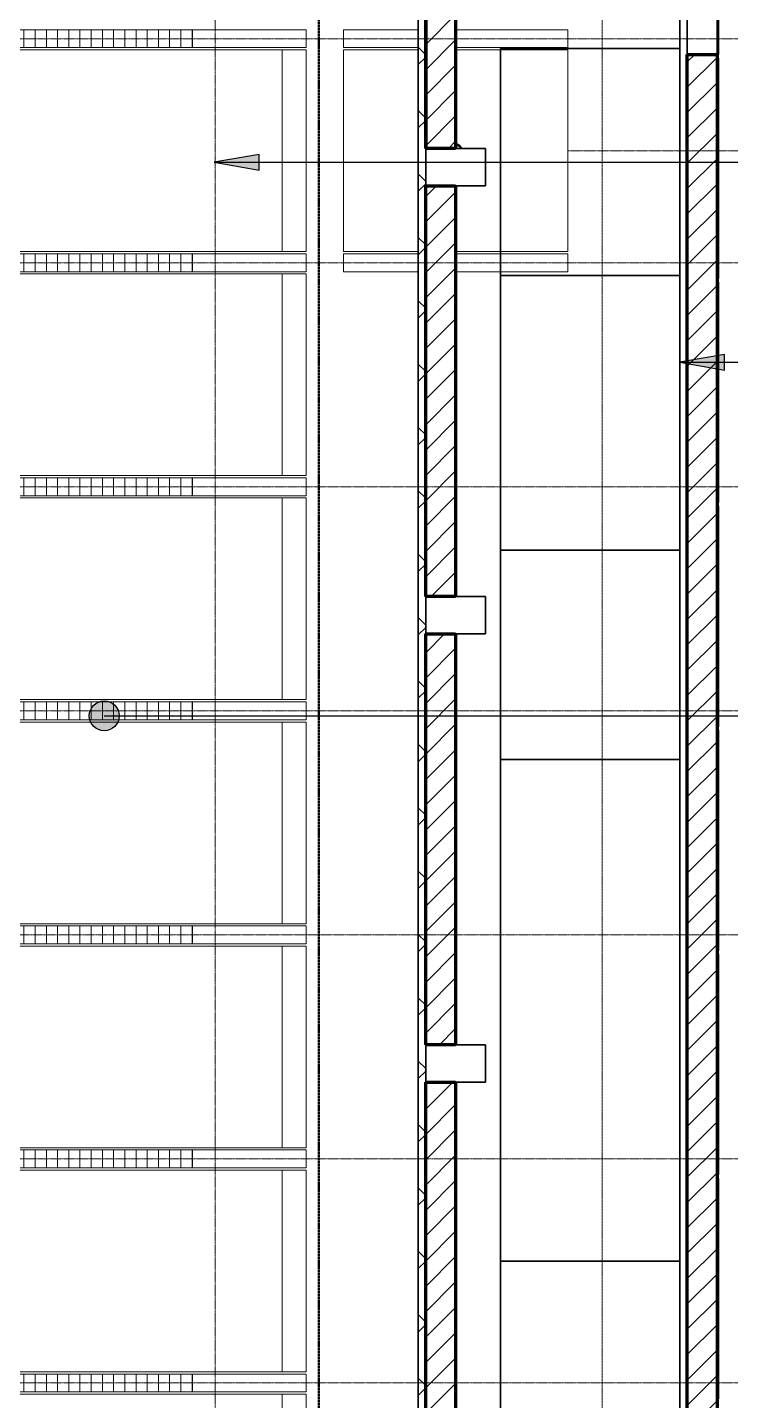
# Model space of a CAD drawing. Header units: millimetres. Extents: x -672391 to -598136, y -134 to 46410.
# Drawn here: x -628463 to -623757, y 20697 to 29889 of the extents above; entities that cross this region are included whole.
import ezdxf

# ---------------------------------------------------------------- set-up
doc = ezdxf.new("R2010")
doc.units = ezdxf.units.MM
doc.linetypes.add('DPA_Grid _ Level 100', pattern=[10, 5.5, -1.6, 1.3, -1.6])
doc.linetypes.add('DPA_Hidden 50', pattern=[3, 2, -1])
for name, color, linetype, lineweight in [('A-ANNO-NOTE', 3, 'Continuous', 25), ('A-COLS-E', 1, 'Continuous', 35), ('A-DETL', 1, 'Continuous', 70), ('A-DETL-GENF', 2, 'Continuous', 25), ('A-FLOR-E', 2, 'Continuous', 35), ('A-GLAZ-CURT', 2, 'Continuous', 9), ('A-ROOM-IDEN', 3, 'Continuous', 25), ('A-WALL', 5, 'Continuous', 35), ('A-WALL-FNSH', 2, 'Continuous', 35), ('A-WALL-PATT', 1, 'Continuous', 35), ('E-LITE-EQPM', 2, 'Continuous', 35), ('G-ANNO-SECL', 3, 'Continuous', 9), ('S-GRID', 251, 'Continuous', 9), ('S-STRS-IDEN', 3, 'Continuous', 25), ('S-STRS-MBND', 2, 'Continuous', 35), ('WALL-E', 2, 'Continuous', 35)]:
    doc.layers.add(name, color=color, linetype=linetype, lineweight=lineweight)
pattern_1 = [(45, (0, 0), (-84.852814, 84.852814), [])]

# ---------------------------------------------------------------- blocks, each defined once
blk = doc.blocks.new('DPA_Rectangular - 250 x 400 mm-11952625-4212-01 ENLARGED ENTRANCE 2 GROUND LEVEL - REFLECTED CEILING PLAN')
at = {"layer": 'A-COLS-E'}
for p, q in [((-200, -125), (-200, 125)), ((-200, 125), (200, 125)), ((200, 125), (200, -125)), ((200, -125), (-200, -125))]:
    blk.add_line(p, q, dxfattribs=at)
blk = doc.blocks.new('System Panel - DPA-AR_Metal Ceiling Rectangular Panel-12707630-4212-01 ENLARGED ENTRANCE 2 GROUND LEVEL - REFLECTED CEILING PLAN')
at = {"layer": 'A-GLAZ-CURT'}
for p, q in [((-626757.4, 19389.1), (-626757.4, 20739.1)), ((-626757.4, 20739.1), (-626597.4, 20739.1)), ((-626597.4, 20739.1), (-626757.4, 20739.1)), ((-626757.4, 20739.1), (-626757.4, 19389.1)), ((-626597.4, 20739.1), (-626597.4, 19389.1)), ((-626597.4, 19389.1), (-626597.4, 20739.1)), ((-626597.4, 19389.1), (-626757.4, 19389.1)), ((-626757.4, 19389.1), (-626597.4, 19389.1))]:
    blk.add_line(p, q, dxfattribs=at)
blk = doc.blocks.new('System Panel - DPA-AR_Metal Ceiling Rectangular Panel-V51-4212-01 ENLARGED ENTRANCE 2 GROUND LEVEL - REFLECTED CEILING PLAN')
at = {"layer": 'A-GLAZ-CURT'}
for p, q in [((-629157.4, 19389.1), (-629157.4, 20739.1)), ((-629157.4, 20739.1), (-626757.4, 20739.1)), ((-626757.4, 20739.1), (-629157.4, 20739.1)), ((-629157.4, 20739.1), (-629157.4, 19389.1)), ((-626757.4, 20739.1), (-626757.4, 19389.1)), ((-626757.4, 19389.1), (-626757.4, 20739.1)), ((-626757.4, 19389.1), (-629157.4, 19389.1)), ((-629157.4, 19389.1), (-626757.4, 19389.1))]:
    blk.add_line(p, q, dxfattribs=at)
blk = doc.blocks.new('DPA_CP_Metal Ceiling Luminaire - Linear Luminaire Entrance-V52-4212-01 ENLARGED ENTRANCE 2 GROUND LEVEL - REFLECTED CEILING PLAN')
at = {"layer": 'A-GLAZ-CURT'}
h = blk.add_hatch(dxfattribs=at)
h.set_pattern_fill('FP_6', color=256, style=0, pattern_type=2)
h.set_pattern_definition([(270, (-627736.53, 17847.804), (-75, -5e-15), [])])
h.paths.add_polyline_path([(-628557.4, 19254.1), (-627357.4, 19254.1), (-627357.4, 19374.1), (-628557.4, 19374.1)])
for p, q in [((-628557.4, 19374.1), (-627357.4, 19374.1)), ((-628557.4, 19254.1), (-628557.4, 19374.1)), ((-628557.4, 19374.1), (-628557.4, 19254.1)), ((-627357.4, 19374.1), (-628557.4, 19374.1)), ((-627357.4, 19374.1), (-627357.4, 19254.1)), ((-627357.4, 19254.1), (-627357.4, 19374.1)), ((-627357.4, 19254.1), (-628557.4, 19254.1)), ((-628557.4, 19254.1), (-627357.4, 19254.1))]:
    blk.add_line(p, q, dxfattribs=at)
blk = doc.blocks.new('DPA_CP_Metal Ceiling Panel - Vertical Panel Entrance-12707632-4212-01 ENLARGED ENTRANCE 2 GROUND LEVEL - REFLECTED CEILING PLAN')
at = {"layer": 'A-GLAZ-CURT'}
for p, q in [((-627357.4, 19374.1), (-627357.4, 19254.1)), ((-627357.4, 19374.1), (-626597.4, 19374.1)), ((-627357.4, 19374.1), (-626597.4, 19374.1)), ((-627357.4, 19254.1), (-627357.4, 19374.1)), ((-627357.4, 19374.1), (-627357.4, 19254.1)), ((-626597.4, 19374.1), (-627357.4, 19374.1)), ((-626597.4, 19374.1), (-626597.4, 19254.1)), ((-626597.4, 19374.1), (-626597.4, 19254.1)), ((-626597.4, 19254.1), (-626597.4, 19374.1)), ((-627357.4, 19254.1), (-626597.4, 19254.1)), ((-626597.4, 19254.1), (-627357.4, 19254.1)), ((-627357.4, 19254.1), (-626597.4, 19254.1))]:
    blk.add_line(p, q, dxfattribs=at)
blk = doc.blocks.new('System Panel - DPA-AR_Metal Ceiling Rectangular Panel-12710824-4212-01 ENLARGED ENTRANCE 2 GROUND LEVEL - REFLECTED CEILING PLAN')
at = {"layer": 'A-GLAZ-CURT'}
for p, q in [((-625847.4, 31239.1), (-626347.4, 31239.1)), ((-626347.4, 31239.1), (-626347.4, 29889.1)), ((-626347.4, 29889.1), (-626347.4, 31239.1)), ((-626347.4, 31239.1), (-625847.4, 31239.1)), ((-624847.4, 31239.1), (-625597.4, 31239.1)), ((-625597.4, 31239.1), (-624847.4, 31239.1)), ((-624847.4, 29889.1), (-624847.4, 31239.1)), ((-624847.4, 31239.1), (-624847.4, 29889.1)), ((-626347.4, 29889.1), (-625847.4, 29889.1)), ((-625847.4, 29889.1), (-626347.4, 29889.1)), ((-625597.4, 29889.1), (-624847.4, 29889.1)), ((-624847.4, 29889.1), (-625597.4, 29889.1))]:
    blk.add_line(p, q, dxfattribs=at)
blk = doc.blocks.new('DPA_CP_Metal Ceiling Panel - Vertical Panel Entrance-12710972-4212-01 ENLARGED ENTRANCE 2 GROUND LEVEL - REFLECTED CEILING PLAN')
at = {"layer": 'A-GLAZ-CURT'}
for p, q in [((-626347.4, 29754.1), (-626347.4, 29874.1)), ((-626347.4, 29874.1), (-625847.4, 29874.1)), ((-625847.4, 29874.1), (-626347.4, 29874.1)), ((-626347.4, 29874.1), (-626347.4, 29754.1)), ((-626347.4, 29754.1), (-626347.4, 29874.1)), ((-626347.4, 29874.1), (-625847.4, 29874.1)), ((-625597.4, 29874.1), (-624847.4, 29874.1)), ((-624847.4, 29874.1), (-625597.4, 29874.1)), ((-625597.4, 29874.1), (-624847.4, 29874.1)), ((-624847.4, 29754.1), (-624847.4, 29874.1)), ((-624847.4, 29754.1), (-624847.4, 29874.1)), ((-624847.4, 29874.1), (-624847.4, 29754.1)), ((-626347.4, 29754.1), (-625847.4, 29754.1)), ((-626347.4, 29754.1), (-625847.4, 29754.1)), ((-625847.4, 29754.1), (-626347.4, 29754.1)), ((-625597.4, 29754.1), (-624847.4, 29754.1)), ((-625597.4, 29754.1), (-624847.4, 29754.1)), ((-624847.4, 29754.1), (-625597.4, 29754.1))]:
    blk.add_line(p, q, dxfattribs=at)
blk = doc.blocks.new('D1 - D1-V62-4212-01 ENLARGED ENTRANCE 2 GROUND LEVEL - REFLECTED CEILING PLAN')
at = {"layer": 'A-DETL-GENF'}
for radius, start in [(45, 289.75078), (40, 292.75078)]:
    blk.add_arc((0, 0), radius, start, 360, dxfattribs=at)
at = {"layer": 'E-LITE-EQPM'}
blk.add_line((15, 0), (77.5, 0), dxfattribs=at)
blk.add_arc((0, 0), 38, 294.92843, 360, dxfattribs=at)

msp = doc.modelspace()

# ---------------------------------------------------------------- hatches: boundary and pattern name
at = {"layer": 'A-ANNO-NOTE'}
msp.add_hatch(color=256, dxfattribs=at).paths.add_polyline_path([(-627213.1, 28986.3), (-626913.1, 28933.4), (-626913.1, 29039.2)])
at = {"layer": 'A-ROOM-IDEN'}
h = msp.add_hatch(color=256, dxfattribs=at)
edge = h.paths.add_edge_path()
edge.add_arc((-627948.9, 25280.3), 100, 0, 360)
at = {"layer": 'A-WALL-PATT', "lineweight": 9}
h = msp.add_hatch(dxfattribs=at)
h.set_pattern_fill('FP_1', color=256, style=0, pattern_type=2)
h.set_pattern_definition([(45, (0, 0), (-212.13203, 212.13203), []), (135, (0, 0), (-212.13203, -212.13203), [])])
h.paths.add_polyline_path([(-625797.4, 17889), (-625797.4, 32079), (-625847.4, 32079), (-625847.4, 17889)])
h.paths.add_polyline_path([(-625847.4, 33879), (-625797.4, 33879), (-625797.4, 34479), (-625847.4, 34479)])
h.paths.add_polyline_path([(-625797.4, 36279), (-625797.4, 36369), (-625847.4, 36369), (-625847.4, 36279)])
h = msp.add_hatch(dxfattribs=at)
h.set_pattern_fill('FP_2', color=256, style=0, pattern_type=2)
h.set_pattern_definition(pattern_1)
h.paths.add_polyline_path([(-625797.4, 29079), (-625597.4, 29079), (-625597.4, 32079), (-625797.4, 32079), (-625797.4, 29088.2)])
h = msp.add_hatch(dxfattribs=at)
h.set_pattern_fill('FP_2', color=256, style=0, pattern_type=2)
h.set_pattern_definition(pattern_1)
h.paths.add_polyline_path([(-624047.4, 17889), (-623847.4, 17889), (-623847.4, 29709), (-624047.4, 29709), (-624047.4, 18089)])
h = msp.add_hatch(dxfattribs=at)
h.set_pattern_fill('FP_3', color=256, style=0, pattern_type=2)
h.set_pattern_definition([(50, (0, 0), (728.7365, -63.7558), [76.2, -838.2]), (355, (0, 0), (-140.9716, 764.2276), [60.96, -670.56]), (100.451, (60.7, -5.3), (587.77, 700.46675), [64.76, -712.36]), (46.184, (0, 203.2), (1084.3162, -168.171), [114.3, -1257.3]), (96.636, (90.4, 189.2), (949.61, 989.7098), [97.14, -1068.54]), (351.184, (0, 203.2), (949.6206, 989.7012), [91.44, -1005.84]), (21, (101.6, 152.4), (606.45787, -409.06057), [76.2, -838.2]), (326, (101.6, 152.4), (247.2083, 736.7529), [60.96, -670.56]), (71.451, (152.14, 118.3), (853.66825, 327.6855), [64.76, -712.36]), (37.5, (0, 0), (12.35469, 338.22012), [33.528, -628.904, 33.528, -647.192, -673.1]), (37.5, (0, 0), (12.35469, 338.22012), [-1343.152, 33.528, -639.572]), (7.5, (0, 0), (267.27887, 400.72213), [33.528, -354.584, 33.528, -613.664, -256.54]), (7.5, (0, 0), (267.27887, 400.72213), [-1035.304, 33.528, -223.012]), (327.5, (-226.57, 0), (542.36333, -22.91534), [33.528, -220.472, 33.528, -758.952, -1051.56]), (327.5, (-226.57, 0), (542.36333, -22.91534), [-1046.48, 33.528, -1018.032]), (317.5, (-328.17, 0), (592.51696, 101.7071), [33.528, -296.672, 33.528, -492.76, -746.76]), (317.5, (-328.17, 0), (592.51696, 101.7071), [-856.488, 33.528, -713.232])])
h.paths.add_polyline_path([(-623847.4, 17879), (-623837.4, 17879), (-623837.4, 19184), (-623847.4, 19184)])
h.paths.add_polyline_path([(-623837.4, 19209), (-623837.4, 20684), (-623847.4, 20684), (-623847.4, 19209)])
h.paths.add_polyline_path([(-623847.4, 20709), (-623837.4, 20709), (-623837.4, 22184), (-623847.4, 22184)])
h.paths.add_polyline_path([(-623837.4, 22209), (-623837.4, 23684), (-623847.4, 23684), (-623847.4, 22209)])
h.paths.add_polyline_path([(-623847.4, 23709), (-623837.4, 23709), (-623837.4, 25184), (-623847.4, 25184), (-623847.4, 25025.3)])
h.paths.add_polyline_path([(-623837.4, 25209), (-623837.4, 26684), (-623847.4, 26684), (-623847.4, 25209)])
h.paths.add_polyline_path([(-623847.4, 26709), (-623837.4, 26709), (-623837.4, 28184), (-623847.4, 28184)])
h.paths.add_polyline_path([(-623847.4, 28209), (-623837.4, 28209), (-623837.4, 29684), (-623847.4, 29684)])
h = msp.add_hatch(dxfattribs=at)
h.set_pattern_fill('FP_2', color=256, style=0, pattern_type=2)
h.set_pattern_definition(pattern_1)
h.paths.add_polyline_path([(-625597.4, 26079), (-625597.4, 28829), (-625797.4, 28829), (-625797.4, 26079)])
h = msp.add_hatch(dxfattribs=at)
h.set_pattern_fill('FP_2', color=256, style=0, pattern_type=2)
h.set_pattern_definition(pattern_1)
h.paths.add_polyline_path([(-625597.4, 23079), (-625597.4, 25829), (-625797.4, 25829), (-625797.4, 23079)])
h = msp.add_hatch(dxfattribs=at)
h.set_pattern_fill('FP_2', color=256, style=0, pattern_type=2)
h.set_pattern_definition(pattern_1)
h.paths.add_polyline_path([(-625597.4, 20079), (-625597.4, 22829), (-625797.4, 22829), (-625797.4, 20079)])
at = {"layer": 'S-STRS-IDEN'}
msp.add_hatch(color=256, dxfattribs=at).paths.add_polyline_path([(-624097.4, 27647.2), (-623797.4, 27594.3), (-623797.4, 27700)])

# ---------------------------------------------------------------- linework, layer by layer
at = {"layer": 'A-ANNO-NOTE'}
for p, q in [((-626913.1, 29039.2), (-627213.1, 28986.3)), ((-627213.1, 28986.3), (-626913.1, 28933.4)), ((-627213.1, 28986.3), (-617479.1, 28986.3)), ((-626913.1, 28933.4), (-626913.1, 29039.2))]:
    msp.add_line(p, q, dxfattribs=at)
at = {"layer": 'A-DETL', "color": 8, "linetype": 'DPA_Hidden 50', "lineweight": 9}
for p, q in [((-627207.4, 36154.1), (-627207.4, 14554.1)), ((-636011.5, 29814.1), (-621611.5, 29814.1)), ((-624847.4, 29064), (-622741.5, 29064)), ((-636011.5, 28314.1), (-621611.5, 28314.1)), ((-636011.5, 26814.1), (-621611.5, 26814.1)), ((-636011.5, 25314.1), (-621611.5, 25314.1)), ((-632917.4, 23814.1), (-621611.5, 23814.1)), ((-632690.5, 22314.1), (-621611.5, 22314.1)), ((-632690.5, 20814.1), (-621611.5, 20814.1))]:
    msp.add_line(p, q, dxfattribs=at)
at = {"layer": 'A-FLOR-E'}
for p, q in [((-624097.4, 37039), (-624097.4, 28229)), ((-624097.4, 28229), (-624097.4, 37039)), ((-624097.4, 28229), (-625297.4, 28229)), ((-625297.4, 28229), (-625297.4, 19289)), ((-625297.4, 19289), (-625297.4, 28229)), ((-625297.4, 28229), (-624097.4, 28229))]:
    msp.add_line(p, q, dxfattribs=at)
at = {"layer": 'A-ROOM-IDEN'}
msp.add_line((-627948.9, 25280.3), (-617420.5, 25280.3), dxfattribs=at)
msp.add_circle((-627948.9, 25280.3), 100, dxfattribs=at)
at = {"layer": 'A-WALL', "color": 250, "lineweight": 70}
for p, q in [((-625797.4, 29079), (-625797.4, 32079)), ((-625797.4, 31549), (-625797.4, 29079)), ((-625597.4, 31349), (-625597.4, 29079)), ((-624047.4, 18089), (-624047.4, 29709)), ((-624047.4, 29709), (-623847.4, 29709)), ((-623847.4, 29709), (-623847.4, 17889)), ((-625597.4, 29079), (-625797.4, 29079)), ((-625797.4, 26079), (-625797.4, 28829)), ((-625797.4, 28829), (-625597.4, 28829)), ((-625597.4, 28829), (-625597.4, 26079)), ((-625597.4, 26079), (-625797.4, 26079)), ((-625797.4, 23079), (-625797.4, 25829)), ((-625797.4, 25829), (-625597.4, 25829)), ((-625597.4, 25829), (-625597.4, 23079)), ((-625597.4, 23079), (-625797.4, 23079)), ((-625797.4, 20079), (-625797.4, 22829)), ((-625797.4, 22829), (-625597.4, 22829)), ((-625597.4, 22829), (-625597.4, 20079))]:
    msp.add_line(p, q, dxfattribs=at)
at = {"layer": 'A-WALL-FNSH', "color": 7}
for p, q in [((-625847.4, 17889), (-625847.4, 32079)), ((-623847.4, 28209), (-623847.4, 29684)), ((-623847.4, 29684), (-623837.4, 29684)), ((-623837.4, 29684), (-623837.4, 28209)), ((-625797.4, 29079), (-625797.4, 17889)), ((-623837.4, 28209), (-623847.4, 28209)), ((-623847.4, 26709), (-623847.4, 28184)), ((-623847.4, 28184), (-623837.4, 28184)), ((-623837.4, 28184), (-623837.4, 26709)), ((-623837.4, 26709), (-623847.4, 26709)), ((-623847.4, 25209), (-623847.4, 26684)), ((-623847.4, 26684), (-623837.4, 26684)), ((-623837.4, 26684), (-623837.4, 25209)), ((-623837.4, 25209), (-623847.4, 25209)), ((-623847.4, 23709), (-623847.4, 25184)), ((-623847.4, 25184), (-623837.4, 25184)), ((-623837.4, 25184), (-623837.4, 23709)), ((-623837.4, 23709), (-623847.4, 23709)), ((-623847.4, 22209), (-623847.4, 23684)), ((-623847.4, 23684), (-623837.4, 23684)), ((-623837.4, 23684), (-623837.4, 22209)), ((-623837.4, 22209), (-623847.4, 22209)), ((-623847.4, 20709), (-623847.4, 22184)), ((-623847.4, 22184), (-623837.4, 22184)), ((-623837.4, 22184), (-623837.4, 20709)), ((-623837.4, 20709), (-623847.4, 20709))]:
    msp.add_line(p, q, dxfattribs=at)
at = {"layer": 'G-ANNO-SECL', "linetype": 'DPA_Grid _ Level 100', "lineweight": 50}
msp.add_line((-626512.4, 44598.9), (-626512.4, 12761.8), dxfattribs=at)
at = {"layer": 'S-GRID', "linetype": 'DPA_Grid _ Level 100'}
msp.add_line((-624617.4, 8816.5), (-624617.4, 42872.7), dxfattribs=at)
at = {"layer": 'S-STRS-IDEN'}
for p, q in [((-623797.4, 27700), (-624097.4, 27647.2)), ((-623797.4, 27594.3), (-623797.4, 27700)), ((-624097.4, 27647.2), (-623797.4, 27594.3)), ((-624097.4, 27647.2), (-617485.3, 27647.2))]:
    msp.add_line(p, q, dxfattribs=at)
at = {"layer": 'S-STRS-MBND'}
for p, q in [((-624097.4, 29749), (-625297.4, 29749)), ((-625297.4, 29749), (-625297.4, 26389)), ((-624097.4, 29749), (-624097.4, 26389)), ((-625297.4, 26389), (-625297.4, 24989)), ((-624097.4, 26389), (-625297.4, 26389)), ((-624097.4, 24989), (-624097.4, 26389)), ((-624097.4, 24989), (-625297.4, 24989)), ((-625297.4, 24989), (-625297.4, 21629)), ((-624097.4, 24989), (-624097.4, 21629)), ((-625297.4, 21629), (-625297.4, 20129)), ((-624097.4, 21629), (-625297.4, 21629)), ((-624097.4, 20129), (-624097.4, 21629))]:
    msp.add_line(p, q, dxfattribs=at)
at = {"layer": 'WALL-E'}
for p, q in [((-624047.4, 29709), (-624047.4, 37014)), ((-624047.4, 37014), (-624047.4, 29709)), ((-623847.4, 29709), (-623847.4, 37014)), ((-623847.4, 37014), (-623847.4, 29709)), ((-624097.4, 28229), (-624097.4, 36864)), ((-624097.4, 36864), (-624097.4, 28229)), ((-623847.4, 31184), (-623847.4, 29709)), ((-623837.4, 29709), (-623837.4, 31184)), ((-623847.4, 29709), (-624047.4, 29709)), ((-623847.4, 29709), (-623837.4, 29709)), ((-623847.4, 29684), (-623847.4, 28209)), ((-623837.4, 29684), (-623847.4, 29684)), ((-623837.4, 28209), (-623837.4, 29684)), ((-625297.4, 28229), (-625297.4, 19289)), ((-625297.4, 19289), (-625297.4, 28229)), ((-624297.4, 28229), (-625297.4, 28229)), ((-625297.4, 28229), (-624297.4, 28229)), ((-624097.4, 28229), (-624297.4, 28229)), ((-624297.4, 28229), (-624097.4, 28229)), ((-623847.4, 28209), (-623837.4, 28209)), ((-623847.4, 28184), (-623847.4, 26709)), ((-623837.4, 28184), (-623847.4, 28184)), ((-623837.4, 26709), (-623837.4, 28184)), ((-623847.4, 26709), (-623837.4, 26709)), ((-623847.4, 26684), (-623847.4, 25209)), ((-623837.4, 26684), (-623847.4, 26684)), ((-623837.4, 25209), (-623837.4, 26684)), ((-623847.4, 25209), (-623837.4, 25209)), ((-623847.4, 25184), (-623847.4, 23709)), ((-623837.4, 25184), (-623847.4, 25184)), ((-623837.4, 23709), (-623837.4, 25184)), ((-623847.4, 23709), (-623837.4, 23709)), ((-623847.4, 23684), (-623847.4, 22209)), ((-623837.4, 23684), (-623847.4, 23684)), ((-623837.4, 22209), (-623837.4, 23684)), ((-623847.4, 22209), (-623837.4, 22209)), ((-623847.4, 22184), (-623847.4, 20709)), ((-623837.4, 22184), (-623847.4, 22184)), ((-623837.4, 20709), (-623837.4, 22184)), ((-623847.4, 20709), (-623837.4, 20709))]:
    msp.add_line(p, q, dxfattribs=at)

# ---------------------------------------------------------------- block references
at = {"layer": 'A-COLS-E'}
for p in [(-625597.4, 28954), (-625597.4, 25954), (-625597.4, 22954)]:
    msp.add_blockref('DPA_Rectangular - 250 x 400 mm-11952625-4212-01 ENLARGED ENTRANCE 2 GROUND LEVEL - REFLECTED CEILING PLAN', p, dxfattribs=at)
at = {"layer": 'A-GLAZ-CURT'}
for name, p in [('DPA_CP_Metal Ceiling Luminaire - Linear Luminaire Entrance-V52-4212-01 ENLARGED ENTRANCE 2 GROUND LEVEL - REFLECTED CEILING PLAN', (0, 10500)), ('DPA_CP_Metal Ceiling Panel - Vertical Panel Entrance-12707632-4212-01 ENLARGED ENTRANCE 2 GROUND LEVEL - REFLECTED CEILING PLAN', (0, 10500)), ('DPA_CP_Metal Ceiling Panel - Vertical Panel Entrance-12710972-4212-01 ENLARGED ENTRANCE 2 GROUND LEVEL - REFLECTED CEILING PLAN', (0, 0)), ('System Panel - DPA-AR_Metal Ceiling Rectangular Panel-V51-4212-01 ENLARGED ENTRANCE 2 GROUND LEVEL - REFLECTED CEILING PLAN', (0, 9000)), ('System Panel - DPA-AR_Metal Ceiling Rectangular Panel-12707630-4212-01 ENLARGED ENTRANCE 2 GROUND LEVEL - REFLECTED CEILING PLAN', (0, 9000)), ('System Panel - DPA-AR_Metal Ceiling Rectangular Panel-12710824-4212-01 ENLARGED ENTRANCE 2 GROUND LEVEL - REFLECTED CEILING PLAN', (0, -1500)), ('DPA_CP_Metal Ceiling Luminaire - Linear Luminaire Entrance-V52-4212-01 ENLARGED ENTRANCE 2 GROUND LEVEL - REFLECTED CEILING PLAN', (0, 9000)), ('DPA_CP_Metal Ceiling Panel - Vertical Panel Entrance-12707632-4212-01 ENLARGED ENTRANCE 2 GROUND LEVEL - REFLECTED CEILING PLAN', (0, 9000)), ('DPA_CP_Metal Ceiling Panel - Vertical Panel Entrance-12710972-4212-01 ENLARGED ENTRANCE 2 GROUND LEVEL - REFLECTED CEILING PLAN', (0, -1500)), ('System Panel - DPA-AR_Metal Ceiling Rectangular Panel-V51-4212-01 ENLARGED ENTRANCE 2 GROUND LEVEL - REFLECTED CEILING PLAN', (0, 7500)), ('System Panel - DPA-AR_Metal Ceiling Rectangular Panel-12707630-4212-01 ENLARGED ENTRANCE 2 GROUND LEVEL - REFLECTED CEILING PLAN', (0, 7500)), ('DPA_CP_Metal Ceiling Luminaire - Linear Luminaire Entrance-V52-4212-01 ENLARGED ENTRANCE 2 GROUND LEVEL - REFLECTED CEILING PLAN', (0, 7500)), ('DPA_CP_Metal Ceiling Panel - Vertical Panel Entrance-12707632-4212-01 ENLARGED ENTRANCE 2 GROUND LEVEL - REFLECTED CEILING PLAN', (0, 7500)), ('System Panel - DPA-AR_Metal Ceiling Rectangular Panel-V51-4212-01 ENLARGED ENTRANCE 2 GROUND LEVEL - REFLECTED CEILING PLAN', (0, 6000)), ('System Panel - DPA-AR_Metal Ceiling Rectangular Panel-12707630-4212-01 ENLARGED ENTRANCE 2 GROUND LEVEL - REFLECTED CEILING PLAN', (0, 6000)), ('DPA_CP_Metal Ceiling Luminaire - Linear Luminaire Entrance-V52-4212-01 ENLARGED ENTRANCE 2 GROUND LEVEL - REFLECTED CEILING PLAN', (0, 6000)), ('DPA_CP_Metal Ceiling Panel - Vertical Panel Entrance-12707632-4212-01 ENLARGED ENTRANCE 2 GROUND LEVEL - REFLECTED CEILING PLAN', (0, 6000)), ('System Panel - DPA-AR_Metal Ceiling Rectangular Panel-V51-4212-01 ENLARGED ENTRANCE 2 GROUND LEVEL - REFLECTED CEILING PLAN', (0, 4500)), ('System Panel - DPA-AR_Metal Ceiling Rectangular Panel-12707630-4212-01 ENLARGED ENTRANCE 2 GROUND LEVEL - REFLECTED CEILING PLAN', (0, 4500)), ('DPA_CP_Metal Ceiling Luminaire - Linear Luminaire Entrance-V52-4212-01 ENLARGED ENTRANCE 2 GROUND LEVEL - REFLECTED CEILING PLAN', (0, 4500)), ('DPA_CP_Metal Ceiling Panel - Vertical Panel Entrance-12707632-4212-01 ENLARGED ENTRANCE 2 GROUND LEVEL - REFLECTED CEILING PLAN', (0, 4500)), ('System Panel - DPA-AR_Metal Ceiling Rectangular Panel-V51-4212-01 ENLARGED ENTRANCE 2 GROUND LEVEL - REFLECTED CEILING PLAN', (0, 3000)), ('System Panel - DPA-AR_Metal Ceiling Rectangular Panel-12707630-4212-01 ENLARGED ENTRANCE 2 GROUND LEVEL - REFLECTED CEILING PLAN', (0, 3000)), ('DPA_CP_Metal Ceiling Luminaire - Linear Luminaire Entrance-V52-4212-01 ENLARGED ENTRANCE 2 GROUND LEVEL - REFLECTED CEILING PLAN', (0, 3000)), ('DPA_CP_Metal Ceiling Panel - Vertical Panel Entrance-12707632-4212-01 ENLARGED ENTRANCE 2 GROUND LEVEL - REFLECTED CEILING PLAN', (0, 3000)), ('System Panel - DPA-AR_Metal Ceiling Rectangular Panel-V51-4212-01 ENLARGED ENTRANCE 2 GROUND LEVEL - REFLECTED CEILING PLAN', (0, 1500)), ('System Panel - DPA-AR_Metal Ceiling Rectangular Panel-12707630-4212-01 ENLARGED ENTRANCE 2 GROUND LEVEL - REFLECTED CEILING PLAN', (0, 1500)), ('DPA_CP_Metal Ceiling Luminaire - Linear Luminaire Entrance-V52-4212-01 ENLARGED ENTRANCE 2 GROUND LEVEL - REFLECTED CEILING PLAN', (0, 1500)), ('DPA_CP_Metal Ceiling Panel - Vertical Panel Entrance-12707632-4212-01 ENLARGED ENTRANCE 2 GROUND LEVEL - REFLECTED CEILING PLAN', (0, 1500)), ('System Panel - DPA-AR_Metal Ceiling Rectangular Panel-V51-4212-01 ENLARGED ENTRANCE 2 GROUND LEVEL - REFLECTED CEILING PLAN', (0, 0)), ('System Panel - DPA-AR_Metal Ceiling Rectangular Panel-12707630-4212-01 ENLARGED ENTRANCE 2 GROUND LEVEL - REFLECTED CEILING PLAN', (0, 0))]:
    msp.add_blockref(name, p, dxfattribs=at)
at = {"layer": 'E-LITE-EQPM', "rotation": 89.99999999999987}
msp.add_blockref('D1 - D1-V62-4212-01 ENLARGED ENTRANCE 2 GROUND LEVEL - REFLECTED CEILING PLAN', (-625597.4, 29064), dxfattribs=at)

doc.saveas('drawing.dxf')
